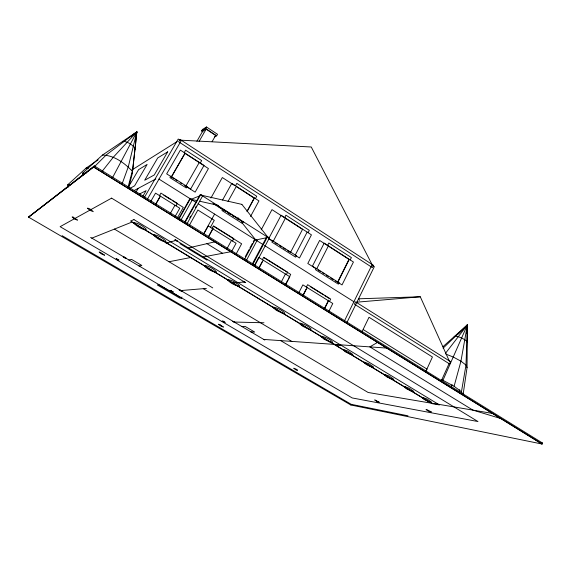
<?xml version="1.0" encoding="UTF-8"?>
<svg xmlns="http://www.w3.org/2000/svg" width="571" height="571" viewBox="0 0 571 571"><rect width="100%" height="100%" fill="white"/><g stroke="black" fill="none" stroke-linecap="round" stroke-linejoin="round"><path stroke-width="0.86" d="M128.632 187.909L132.258 173.677L136.826 131.88L102.452 155.062L82.531 173.213L82.916 175.333M463.145 394.275L467.042 367.66L467.413 324.856L443.053 346.59M132.258 173.677L135.127 148.203C131.987 144.634 127.383 141.223 122.472 141.33M466.785 333.485L467.413 324.856L443.075 348.174M135.099 149.352L136.826 131.88L106.263 154.919L94.586 166.511M462.703 394.454L461.447 391.742L465.986 365.076L467.413 324.856L458.285 334.021M136.176 135.227L136.826 131.88L130.381 136.662M459.241 392.198L459.741 389.636M466.828 327.369L467.413 324.856L445.637 353.121M128.054 187.167L132.286 171.2C124.642 163.035 113.964 155.219 102.452 155.062M461.447 391.742L454.095 386.282L460.947 361.179L467.413 324.856L465.379 327.626M451.304 387.202L452.082 384.647M122.094 183.912L128.289 166.839L136.826 131.88L135.563 133.136M136.191 133.535L136.826 131.88L113.172 157.375L102.145 171.314M350.915 405.003L542.029 444.024L542.45 443.003L94.294 165.89L28.55 217.13L350.901 405.039L351.236 404.332L407.987 415.809M454.095 386.282L442.946 380.293L467.413 324.856L466.7 326.405M441.048 381.407L449.049 363.677M425.859 371.371L432.44 356.989L369.016 317.255L361.714 332.351M441.526 381.264L442.261 379.651M346.704 323L374.348 266.614L371.921 265.037L344.199 321.452M328.875 311.338L332.779 303.486L302.866 284.865L298.833 292.766M324.278 308.725L328.589 300.103M337.497 282.295L348.945 259.384L319.624 240.434L307.798 263.488L315.963 268.655M324.628 308.711L328.553 300.86M337.846 282.267L349.302 259.341M329.517 301.381L330.68 299.047L307.633 284.665L306.434 287.013M350.251 259.862L351.386 257.592L328.86 242.996L327.697 245.28M302.837 295.478L306.042 289.169M303.172 295.45L307.191 287.556M328.425 245.844L316.698 268.877L312.423 266.165L324.2 243.11L353.435 262.018L342.029 284.915L338.546 282.709M286.406 274.537L287.627 272.181L263.702 257.25L262.446 259.619M308.126 232.625L309.311 230.327L285.935 215.181L284.722 217.487M285.8 283.901L287.841 279.947M288.662 278.363L290.703 274.408L285.55 271.189M285.714 284.658L289.811 276.735L258.756 257.4L254.252 265.893M281.046 282.445L285.421 274.001M307.155 232.09L295.157 255.23L299.497 257.978L311.438 234.859L281.103 215.246L268.77 238.521L273.209 241.326L285.486 218.079M290.475 252.525L302.523 229.378L271.989 209.636L261.197 229.827M258.884 267.913L262.153 261.732M259.17 267.906L263.245 260.19M254.466 266.086L269.398 237.921L267.542 236.744L266.7 236.922L252.182 264.259M252.582 264.923L267.542 236.744M245.266 256.722L249.035 249.677M249.87 248.114L252.382 243.417M253.217 241.854L254.052 240.291M244.781 258.941L255.258 239.342L257.064 240.477L246.18 260.854M236.201 253.888L241.633 243.796L213.989 226.544M231.455 251.804L236.066 243.267L208.258 225.952L203.94 233.76M250.526 216.502L258.949 200.921L231.797 183.362L222.576 200.05M246.986 211.37L254.174 198.116L236.401 186.631M226.837 248.956L231.476 240.412M247.272 211.284L254.466 198.023M232.49 240.962L233.782 238.578L213.411 225.866L212.091 228.257M255.458 198.572L256.722 196.253L236.829 183.362L235.545 185.689M112.437 177.859L136.826 131.88L135.855 133.35M181.421 298.041L158.809 284.786L157.303 284.958L179.794 298.133L181.421 298.041L181.949 297.077M210.449 227.272L214.289 220.313L197.88 210.028L189.201 225.545M208.829 235.916L213.126 228.107M208.643 236.665L212.933 228.864M228.022 201.47L236.365 186.317M203.868 233.482L214.596 214.082M210.92 198.037L222.333 177.538L234.924 185.675M189.822 217.751L190.693 216.195M195.489 207.63L196.367 206.074M186.853 224.046L202.748 195.682L200.785 194.44L200.078 194.725L184.611 222.269M180.721 220.47L192.377 199.764L190.478 198.572L189.822 198.836L179.023 217.965M185.29 222.048L200.785 194.44M177.267 218.086L183.305 207.401L172.078 200.4M178.802 219.278L190.478 198.572M212.105 141.644L215.624 135.455L206.117 129.16L202.626 131.287L196.888 141.315M176.025 205.803L177.395 203.39L160.929 193.112L159.537 195.539M200.35 162.935L201.677 160.587L185.618 150.18L184.262 152.528M214.582 136.976L216.673 135.791L217.522 134.285L206.502 126.976L202.455 129.467L201.599 130.959L203.048 131.915M175.054 216.595L179.786 208.229L155.548 193.134L150.701 201.542M170.222 213.611L174.976 205.232M199.322 162.364L185.889 186.025L190.643 189.037L204.018 165.404L180.365 150.109L166.668 173.855L171.5 176.917L185.132 153.192M199.065 141.494L206.117 129.16M201.599 130.959L205.639 128.482L206.502 126.976M155.433 204.596L160.28 196.16M171.707 176.275L184.454 154.099M155.612 204.575L160.437 196.181M147.411 199.136L181.1 140.894L178.238 139.031L144.449 197.309M143.078 195.91L146.133 190.65L138.796 194.368M135.955 192.206L138.196 188.366M128.703 186.496L138.596 169.651L147.132 164.419L134.613 185.818L130.159 188.28M28.55 217.13L93.608 167.025L94.294 165.89M79.276 178.123L83.073 174.362M68.206 187.217L67.621 184.89L86.043 168.131L98.155 159.801M28.571 217.094L93.644 166.968L542.05 443.974M131.93 169.958L177.167 141.529M377.652 342.35L369.83 346.875L472.895 410.121L501.181 418.664M134.164 190.514L155.869 178.937M91.71 238.193L131.965 222.069L431.233 403.169L368.145 392.484L280.689 340.63M199.829 195.832L191.099 199.3L197.074 200.635M191.713 200.028L192.377 199.764M454.145 336.497L455.437 336.119L458.185 336.662L461.639 337.989L464.873 339.745L466.999 341.444L467.442 342.621M166.489 242.96L176.068 240.391L244.402 281.981L232.754 283.059M128.846 260.076L131.601 259.42L141.836 265.465L138.974 266.043M188.616 247.893L214.932 241.819M254.473 239.506L255.258 239.342M267.228 237.593L255.765 239.991L241.954 222.654M256.272 240.641L257.064 240.477M268.548 238.093L269.398 237.921M169.016 261.746L190.571 257.535M203.433 256.907L230.934 251.704M356.54 302.195L420.292 296.777L449.413 361.257M180.614 290.575L206.352 288.426M420.292 296.777L358.716 298.797L359.452 300.396M86.043 168.131L88.569 168.102M82.531 173.213L86.057 173.213M234.01 322.037L263.973 322.786M67.621 184.89L69.962 184.954M241.454 326.412L245.387 326.562L254.709 332.065L250.683 331.858M179.43 140.109L311.259 146.997L372.385 265.137M334.249 344.299L340.202 344.72M263.488 339.402L386.952 348.096M335.52 345.062L341.487 345.498M431.276 403.076L492.816 413.49M540.701 442.653L542.45 443.003M199.636 201.213L218.407 205.417M445.93 354.134L453.267 357.032L460.947 361.179L465.986 365.076L467.042 367.66M441.383 379.651L442.946 380.293M62.082 235.659L351.236 404.332M90.589 237.393L264.83 340.059M203.255 288.683L291.824 341.422M114.421 229.092L212.733 287.898M179.986 243.717L207.095 260.198M206.93 243.667L222.576 253.288M93.608 167.025L542.029 444.024M363.284 329.624L427.144 369.187M163.848 195.261L170.579 199.465M264.195 257.871L284.072 270.276M310.253 286.606L323.493 294.864M324.963 295.785L329.374 298.533M158.931 179.058L195.853 202.291M198.116 203.711L262.917 244.488M264.423 245.437L354.099 301.866M218.8 206.873L223.432 209.807M241.776 221.42L243.075 222.24M171.271 177.039L174.255 178.923M175.74 179.872L177.231 180.814M180.215 182.706L181.706 183.648M184.69 185.539L195.132 192.149L208.429 168.545L184.89 153.328M212.976 203.447L225.731 211.52M227.986 212.947L230.234 214.375M232.483 215.802L233.982 216.752M236.986 218.65L238.485 219.599M268.377 238.528L272.795 241.326M275.008 242.725L277.22 244.124M279.426 245.523L281.639 246.922M283.109 247.857L285.322 249.256M287.534 250.655L289.74 252.054M318.19 270.069L320.417 271.482M322.644 272.888L324.128 273.83M326.355 275.243L328.582 276.649M330.809 278.063L333.036 279.469M335.27 280.882L336.754 281.824M205.639 128.482L216.673 135.791M238.093 217.801L239.749 219.878M134.149 222.704L134.128 223.518C137.383 226.658 141.579 229.335 146.112 229.949L146.176 229.171C142.928 226.002 138.703 223.297 134.149 222.704M154.027 234.738L153.927 235.495C157.125 238.642 161.322 241.205 165.797 241.868L165.94 241.14C162.749 237.964 158.524 235.38 154.027 234.738M450.54 361.664L449.527 363.92L354.434 304.172L355.569 301.866L450.54 361.664M204.725 265.436L204.439 266.057C207.501 269.212 211.691 271.489 216.016 272.274L216.345 271.675C213.29 268.491 209.072 266.2 204.725 265.436M293.894 368.252C297.02 371.671 300.439 370.579 293.894 368.252M373.484 265.358L372.378 267.613L178.659 141.786L180.022 139.438L373.484 265.358M339.038 282.773L338.346 284.158L315.47 269.69L316.184 268.299L339.038 282.773M296.349 255.729L295.628 257.136L271.882 242.111L272.631 240.705L296.349 255.729M242.968 221.919L242.204 223.34L221.998 210.556L222.783 209.129L242.968 221.919M187.088 186.517L186.274 187.952L169.944 177.624L170.772 176.189L187.088 186.517M167.696 151.843L154.277 174.954L144.699 180.243L157.689 157.967L167.696 151.843M228.136 279.612L227.772 280.175C230.77 283.337 234.959 285.486 239.22 286.321L239.627 285.778C236.644 282.595 232.418 280.425 228.136 279.612M273.637 307.162L273.109 307.612L276.478 310.417L282.324 313.186L284.301 313.615L284.872 313.179C282.01 310.003 277.777 308.069 273.637 307.162M374.862 400L377.452 401.891L379.258 402.227L374.862 400M300.118 323.193L299.504 323.586L302.687 326.269L308.504 329.032L310.545 329.503L311.202 329.132C308.411 325.955 304.179 324.157 300.118 323.193M111.595 198.137L60.126 226.673L352.2 397.944L477.97 421.541L111.595 198.137M321.737 336.276L321.045 336.619L324.092 339.21L329.881 341.965L331.965 342.472L332.693 342.15C329.967 338.981 325.727 337.283 321.737 336.276M426.458 409.436L426.009 409.628L429.135 411.505L431.355 411.919L426.458 409.436M133.971 219.614L130.545 221.013L432.454 403.733L439.449 404.925L133.971 219.614M343.792 349.63L343.157 349.873L345.583 351.964L350.387 354.248L352.821 354.47L347.982 351.079L343.792 349.63M364.605 362.228L363.913 362.435L366.225 364.448L371.014 366.732L373.541 367.017L368.837 363.713L364.605 362.228M165.826 242.29L165.212 242.461L167.153 243.631L167.774 243.467L165.826 242.29M175.39 239.692L174.733 239.87L176.739 241.09L177.403 240.912L175.39 239.692M116.648 258.734L116.049 258.884L118.425 260.276L119.025 260.126L116.648 258.734M123.871 256.871L123.236 257.036L125.677 258.477L126.319 258.313L123.871 256.871M385.04 374.605L384.297 374.769L386.503 376.717L391.271 378.994L393.883 379.337L389.315 376.118L385.04 374.605M405.11 386.753L404.318 386.881L406.424 388.765L411.17 391.028L413.861 391.442L409.421 388.301L405.11 386.753M422.868 397.509L422.033 397.602L424.046 399.422L428.771 401.684L431.533 402.148L427.208 399.079L422.868 397.509M232.204 282.467L231.455 282.538L234.046 283.587L232.204 282.467M243.853 281.36L243.053 281.439L244.952 282.595L245.758 282.517L243.853 281.36M170.979 290.61L170.244 290.675L173.256 291.952L170.979 290.61M179.836 289.847L179.051 289.918L181.392 291.296L182.178 291.231L179.836 289.847M223.004 321.145L222.148 321.123L225.188 322.422L223.004 321.145M233.353 321.387L232.44 321.366L235.595 322.708L233.353 321.387M88.733 208.429L87.434 208.165L89.718 210.271L93.259 211.663L90.989 209.564L88.733 208.429M73.274 217.201L72.11 216.944L74.266 218.836L77.485 220.135L73.274 217.201M241.868 204.375L201.413 195.203L268.049 237.422L241.868 204.375M100.389 252.353L99.133 252.018L101.245 253.824L104.629 255.237L100.389 252.353M219.928 324.656L218.529 324.207L220.035 325.613L223.447 327.083L219.928 324.656"/></g></svg>
